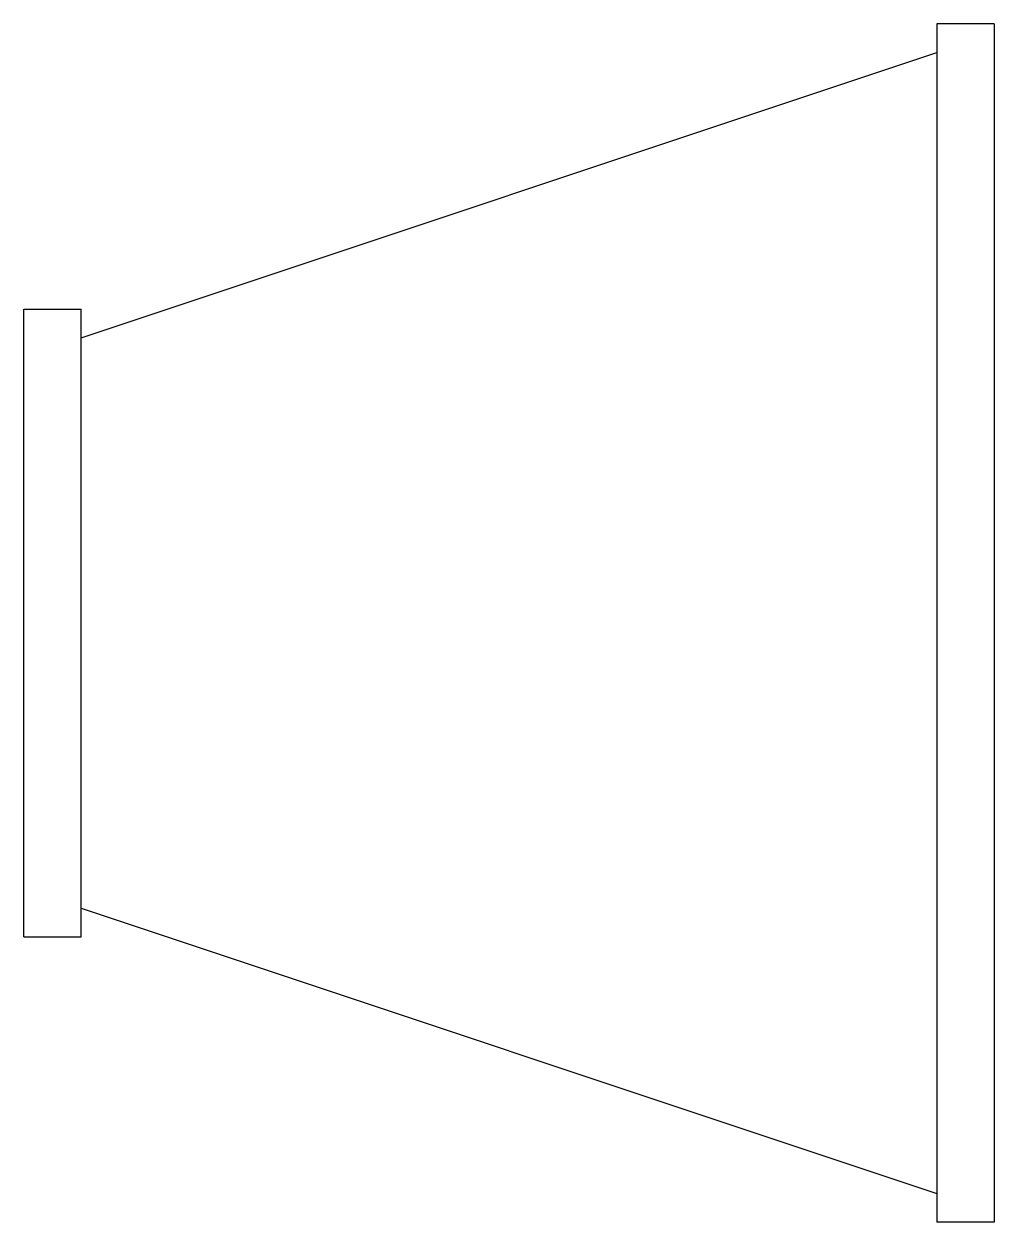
# Paper-space layout '_Right' of a CAD drawing. Header units: inches. Extents: x -16 to 1, y -10.5 to 10.5.
import ezdxf

# ---------------------------------------------------------------- set-up
doc = ezdxf.new("R2010")
doc.units = ezdxf.units.IN
doc.header["$MEASUREMENT"] = 0

psp = doc.layouts.new('_Right')

# ---------------------------------------------------------------- linework, layer by layer
at = {"color": 7, "linetype": 'Continuous', "lineweight": 25}
for p, q in [((0, 10.5), (0, -10.5)), ((1, 10.5), (0, 10.5)), ((1, 10.5), (1, -10.5)), ((-15, 5), (0, 10)), ((-16, -5.5), (-16, 5.5)), ((-16, 5.5), (-15, 5.5)), ((-15, -5.5), (-15, 5.5)), ((-15, -5), (0, -10)), ((-16, -5.5), (-15, -5.5)), ((1, -10.5), (0, -10.5))]:
    psp.add_line(p, q, dxfattribs=at)

doc.saveas('drawing.dxf')
